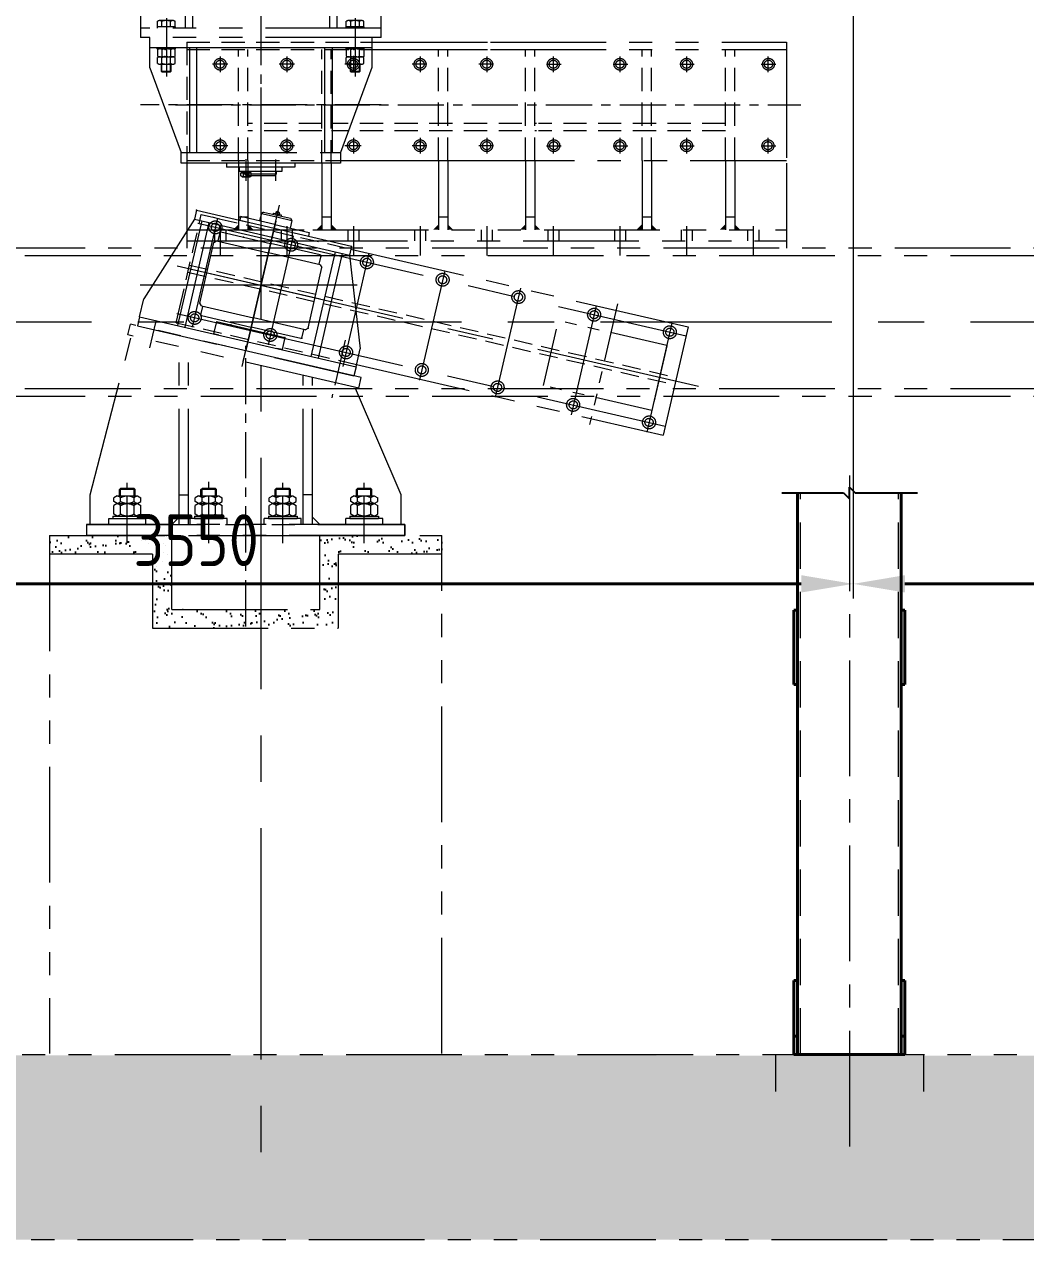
# Model space of a CAD drawing. Header units: millimetres. Extents: x 52110 to 400893, y -153728 to 31997.
# Drawn here: x 168348 to 171054, y -26852 to -23570 of the extents above; entities that cross this region are included whole.
import ezdxf
from ezdxf.lldxf.tags import DXFTag

# ---------------------------------------------------------------- set-up
doc = ezdxf.new("R2010")
doc.units = ezdxf.units.MM
doc.header["$LTSCALE"] = 500
for name, pattern in [('CENTER', [2, 1.25, -0.25, 0.25, -0.25]), ('DASHED', [0.75, 0.5, -0.25]), ('DASHED2', [0.375, 0.25, -0.125]), ('PHANTOM2', [1.25, 0.625, -0.125, 0.125, -0.125, 0.125, -0.125])]:
    doc.linetypes.add(name, pattern=pattern)
for name, color, linetype in [('1', 3, 'Continuous'), ('4', 4, 'PHANTOM'), ('4虚线层', 6, 'DASHED'), ('X1', 4, 'Continuous')]:
    doc.layers.add(name, color=color, linetype=linetype)
for name, color, linetype, lineweight in [('2D', 4, 'PHANTOM2', 20), ('POU', 4, 'Continuous', 20), ('SHI', 7, 'Continuous', 40), ('WEN', 3, 'Continuous', 20), ('XU', 6, 'DASHED2', 20), ('ZHONG', 1, 'CENTER', 20)]:
    doc.layers.add(name, color=color, linetype=linetype, lineweight=lineweight)
doc.styles.add('GB', font='gbenor.shx', dxfattribs={"bigfont": 'gbcbig.shx'})
tags = doc.linetypes.add('PHANTOM', pattern=[2.5, 1.25, -0.25, 0.25, -0.25, 0.25, -0.25]).pattern_tags.tags
tags[14:15] = [DXFTag(74, 4), DXFTag(75, 0), DXFTag(340, '0'), DXFTag(46, 1.0), DXFTag(50, 0.0), DXFTag(44, 0.0), DXFTag(45, 0.0)]
tags[12:13] = [DXFTag(74, 4), DXFTag(75, 0), DXFTag(340, '0'), DXFTag(46, 1.0), DXFTag(50, 0.0), DXFTag(44, 0.0), DXFTag(45, 0.0)]
tags[10:11] = [DXFTag(74, 4), DXFTag(75, 0), DXFTag(340, '0'), DXFTag(46, 1.0), DXFTag(50, 0.0), DXFTag(44, 0.0), DXFTag(45, 0.0)]
tags[8:9] = [DXFTag(74, 4), DXFTag(75, 0), DXFTag(340, '0'), DXFTag(46, 1.0), DXFTag(50, 0.0), DXFTag(44, 0.0), DXFTag(45, 0.0)]
tags[6:7] = [DXFTag(74, 4), DXFTag(75, 0), DXFTag(340, '0'), DXFTag(46, 1.0), DXFTag(50, 0.0), DXFTag(44, 0.0), DXFTag(45, 0.0)]
tags[4:5] = [DXFTag(74, 4), DXFTag(75, 0), DXFTag(340, '0'), DXFTag(46, 1.0), DXFTag(50, 0.0), DXFTag(44, 0.0), DXFTag(45, 0.0)]
doc.dimstyles.new('ISO-25$0', dxfattribs={"dimscale": 40, "dimtxt": 3.5, "dimasz": 3.5, "dimexe": 1, "dimexo": 0.2, "dimgap": 1.2, "dimtad": 1, "dimtoh": 1, "dimdec": 1, "dimzin": 9, "dimdsep": 46, "dimtxsty": 'GB', "dimcen": 0, "dimclrd": 3, "dimclre": 3, "dimclrt": 256, "dimadec": 0, "dimazin": 2, "dimtfac": 1, "dimtdec": 1, "dimtix": 1, "dimtmove": 0, "dimatfit": 3, "dimldrblk": 'DOTSMALL', "dimfxl": 0, "dimlwd": -1, "dimlwe": 20, "dimarcsym": 0})

# ---------------------------------------------------------------- blocks, each defined once
blk = doc.blocks.new('*D946')
at = {"color": 3, "linetype": 'ByBlock', "lineweight": 20}
for p, q in [((219793.7, 74429.3), (219793.7, 72656.2)), ((216243.7, 74149.1), (216243.7, 72656.2))]:
    blk.add_line(p, q, dxfattribs=at)
at = {"color": 3, "linetype": 'ByBlock'}
blk.add_line((216383.7, 72696.2), (219653.7, 72696.2), dxfattribs=at)
at = {"color": 3}
for points in [[(216383.7, 72719.6), (216383.7, 72672.9), (216243.7, 72696.2)], [(219653.7, 72719.6), (219653.7, 72672.9), (219793.7, 72696.2)]]:
    blk.add_solid(points, dxfattribs=at)
at = {"layer": 'Defpoints', "color": 0}
for p in [(219793.7, 74437.3), (216243.7, 74157.1), (219793.7, 72696.2)]:
    blk.add_point(p, dxfattribs=at)
at = {"insert": (218018.7, 72814.2), "char_height": 140, "attachment_point": 5, "style": 'GB'}
blk.add_mtext('3550', dxfattribs=at)
blk = doc.blocks.new('_DotSmall')
at = {"color": 0, "linetype": 'ByBlock', "const_width": 0.5}
blk.add_lwpolyline([(-0.0625, 0, 1), (0.0625, 0, 1)], format="xyb", close=True, dxfattribs=at)
blk = doc.blocks.new('*D947')
at = {"color": 3, "linetype": 'ByBlock', "lineweight": 20}
for p, q in [((212693.7, 74429.3), (212693.7, 72656.2)), ((216243.7, 74429.3), (216243.7, 72656.2))]:
    blk.add_line(p, q, dxfattribs=at)
at = {"color": 3, "linetype": 'ByBlock'}
blk.add_line((212833.7, 72696.2), (216103.7, 72696.2), dxfattribs=at)
at = {"color": 3}
for points in [[(212833.7, 72719.6), (212833.7, 72672.9), (212693.7, 72696.2)], [(216103.7, 72719.6), (216103.7, 72672.9), (216243.7, 72696.2)]]:
    blk.add_solid(points, dxfattribs=at)
at = {"layer": 'Defpoints', "color": 0}
for p in [(212693.7, 74437.3), (216243.7, 74437.3), (216243.7, 72696.2)]:
    blk.add_point(p, dxfattribs=at)
at = {"insert": (214468.7, 72814.2), "char_height": 140, "attachment_point": 5, "style": 'GB'}
blk.add_mtext('3550', dxfattribs=at)
blk = doc.blocks.new('pppp')
at = {"layer": '2D'}
for p, q in [((185988.6, 76733.5), (186388.6, 76733.5)), ((185988.6, 76733.5), (185988.6, 76633.5)), ((186388.6, 76733.5), (186388.6, 76633.5))]:
    blk.add_line(p, q, dxfattribs=at)
at = {"layer": 'SHI'}
for p, q in [((186048.6, 76733.5), (186048.6, 78250.7)), ((186328.6, 76733.5), (186328.6, 78250.7)), ((186048.6, 77933.5), (186038.6, 77933.5)), ((186038.6, 77933.5), (186038.6, 77733.5)), ((186328.6, 77933.5), (186338.6, 77933.5)), ((186338.6, 77933.5), (186338.6, 77733.5)), ((186038.6, 77733.5), (186048.6, 77733.5)), ((186338.6, 77733.5), (186328.6, 77733.5)), ((186048.6, 76933.5), (186038.6, 76933.5)), ((186038.6, 76933.5), (186038.6, 76733.5)), ((186328.6, 76933.5), (186338.6, 76933.5)), ((186338.6, 76933.5), (186338.6, 76733.5)), ((186038.6, 76783.5), (186048.6, 76783.5)), ((186338.6, 76783.5), (186328.6, 76783.5)), ((186038.6, 76733.5), (186048.6, 76733.5)), ((186048.6, 76733.5), (186328.6, 76733.5)), ((186288.6, 76733.5), (186088.6, 76733.5)), ((186338.6, 76733.5), (186328.6, 76733.5))]:
    blk.add_line(p, q, dxfattribs=at)
at = {"layer": 'X1'}
for p, q in [((186188.6, 78234.3), (186188.6, 78266.5)), ((186188.6, 78266.5), (186204.5, 78250.7)), ((186005.8, 78250.7), (186172.2, 78250.7)), ((186172.2, 78250.7), (186188.6, 78234.3)), ((186204.5, 78250.7), (186372.2, 78250.7))]:
    blk.add_line(p, q, dxfattribs=at)
at = {"layer": 'XU'}
for p, q in [((186056.1, 76733.5), (186056.1, 78250.7)), ((186321.1, 76733.5), (186321.1, 78250.7))]:
    blk.add_line(p, q, dxfattribs=at)
at = {"layer": 'ZHONG', "ltscale": 0.5}
blk.add_line((186188.6, 78298), (186188.6, 76425), dxfattribs=at)
blk = doc.blocks.new('X34')
at = {"layer": '2D'}
for p, q in [((134893.1, -30403.4), (135516.7, -30259.4)), ((135523.4, -30288.6), (135516.7, -30259.4)), ((134899.8, -30432.6), (135523.4, -30288.6)), ((135211.6, -30360.6), (135191.4, -30272.9)), ((135624.9, -30720.4), (135513.8, -30291.9)), ((135359.9, -30800.4), (135359.9, -30327.2)), ((135384.9, -30800.4), (135384.9, -30321.4)), ((135049.9, -30800.4), (135049.9, -30398.2)), ((134784.9, -30720.4), (134909.4, -30430.4)), ((134899.8, -30432.6), (134893.1, -30403.4)), ((135024.9, -30800.4), (135024.9, -30403.9)), ((135049.9, -30800.4), (135049.9, -30418.7)), ((134784.9, -30800.4), (134784.9, -30720.4)), ((134857.6, -30723.1), (134848.5, -30728.3)), ((134912.2, -30723.1), (134857.6, -30723.1)), ((134866.8, -30703.1), (134863.9, -30706)), ((134863.9, -30723.1), (134863.9, -30706)), ((134863.9, -30706), (134905.9, -30706)), ((134866.8, -30723.1), (134866.8, -30703.1)), ((134866.8, -30703.1), (134902.9, -30703.1)), ((134902.9, -30723.1), (134902.9, -30703.1)), ((134905.9, -30706), (134902.9, -30703.1)), ((134905.9, -30723.1), (134905.9, -30706)), ((134912.2, -30723.1), (134921.3, -30728.3)), ((135024.9, -30720.4), (135049.9, -30720.4)), ((135049.9, -30800.4), (135049.9, -30720.4)), ((135077.6, -30723.1), (135068.5, -30728.3)), ((135132.2, -30723.1), (135077.6, -30723.1)), ((135086.8, -30703.1), (135083.9, -30706)), ((135083.9, -30723.1), (135083.9, -30706)), ((135083.9, -30706), (135125.9, -30706)), ((135086.8, -30723.1), (135086.8, -30703.1)), ((135086.8, -30703.1), (135122.9, -30703.1)), ((135122.9, -30723.1), (135122.9, -30703.1)), ((135125.9, -30706), (135122.9, -30703.1)), ((135125.9, -30723.1), (135125.9, -30706)), ((135132.2, -30723.1), (135141.3, -30728.3)), ((135277.6, -30723.1), (135268.5, -30728.3)), ((135332.2, -30723.1), (135277.6, -30723.1)), ((135286.8, -30703.1), (135283.9, -30706)), ((135283.9, -30723.1), (135283.9, -30706)), ((135283.9, -30706), (135325.9, -30706)), ((135286.8, -30723.1), (135286.8, -30703.1)), ((135286.8, -30703.1), (135322.9, -30703.1)), ((135322.9, -30723.1), (135322.9, -30703.1)), ((135325.9, -30706), (135322.9, -30703.1)), ((135325.9, -30723.1), (135325.9, -30706)), ((135332.2, -30723.1), (135341.3, -30728.3)), ((135384.9, -30720.4), (135359.9, -30720.4)), ((135359.9, -30800.4), (135359.9, -30720.4)), ((135497.6, -30723.1), (135488.5, -30728.3)), ((135552.2, -30723.1), (135497.6, -30723.1)), ((135506.8, -30703.1), (135503.9, -30706)), ((135503.9, -30723.1), (135503.9, -30706)), ((135503.9, -30706), (135545.9, -30706)), ((135506.8, -30723.1), (135506.8, -30703.1)), ((135506.8, -30703.1), (135542.9, -30703.1)), ((135542.9, -30723.1), (135542.9, -30703.1)), ((135545.9, -30706), (135542.9, -30703.1)), ((135545.9, -30723.1), (135545.9, -30706)), ((135552.2, -30723.1), (135561.3, -30728.3)), ((135624.9, -30800.4), (135624.9, -30720.4)), ((134848.5, -30738.8), (134848.5, -30728.3)), ((134857.6, -30744.1), (134848.5, -30738.8)), ((134857.6, -30744.1), (134848.5, -30749.3)), ((134848.5, -30772.8), (134848.5, -30749.3)), ((134912.2, -30744.1), (134857.6, -30744.1)), ((134912.2, -30744.1), (134857.6, -30744.1)), ((134866.7, -30738.8), (134866.7, -30728.3)), ((134866.7, -30772.8), (134866.7, -30749.3)), ((134903.1, -30738.8), (134903.1, -30728.3)), ((134903.1, -30772.8), (134903.1, -30749.3)), ((134912.2, -30744.1), (134921.3, -30738.8)), ((134912.2, -30744.1), (134921.3, -30749.3)), ((134921.3, -30738.8), (134921.3, -30728.3)), ((134921.3, -30772.8), (134921.3, -30749.3)), ((135068.5, -30738.8), (135068.5, -30728.3)), ((135077.6, -30744.1), (135068.5, -30738.8)), ((135077.6, -30744.1), (135068.5, -30749.3)), ((135068.5, -30772.8), (135068.5, -30749.3)), ((135132.2, -30744.1), (135077.6, -30744.1)), ((135132.2, -30744.1), (135077.6, -30744.1)), ((135086.7, -30738.8), (135086.7, -30728.3)), ((135086.7, -30772.8), (135086.7, -30749.3)), ((135123.1, -30738.8), (135123.1, -30728.3)), ((135123.1, -30772.8), (135123.1, -30749.3)), ((135132.2, -30744.1), (135141.3, -30738.8)), ((135132.2, -30744.1), (135141.3, -30749.3)), ((135141.3, -30738.8), (135141.3, -30728.3)), ((135141.3, -30772.8), (135141.3, -30749.3)), ((135268.5, -30738.8), (135268.5, -30728.3)), ((135277.6, -30744.1), (135268.5, -30738.8)), ((135277.6, -30744.1), (135268.5, -30749.3)), ((135268.5, -30772.8), (135268.5, -30749.3)), ((135332.2, -30744.1), (135277.6, -30744.1)), ((135332.2, -30744.1), (135277.6, -30744.1)), ((135286.7, -30738.8), (135286.7, -30728.3)), ((135286.7, -30772.8), (135286.7, -30749.3)), ((135323.1, -30738.8), (135323.1, -30728.3)), ((135323.1, -30772.8), (135323.1, -30749.3)), ((135332.2, -30744.1), (135341.3, -30738.8)), ((135332.2, -30744.1), (135341.3, -30749.3)), ((135341.3, -30738.8), (135341.3, -30728.3)), ((135341.3, -30772.8), (135341.3, -30749.3)), ((135488.5, -30738.8), (135488.5, -30728.3)), ((135497.6, -30744.1), (135488.5, -30738.8)), ((135497.6, -30744.1), (135488.5, -30749.3)), ((135488.5, -30772.8), (135488.5, -30749.3)), ((135552.2, -30744.1), (135497.6, -30744.1)), ((135552.2, -30744.1), (135497.6, -30744.1)), ((135506.7, -30738.8), (135506.7, -30728.3)), ((135506.7, -30772.8), (135506.7, -30749.3)), ((135543.1, -30738.8), (135543.1, -30728.3)), ((135543.1, -30772.8), (135543.1, -30749.3)), ((135552.2, -30744.1), (135561.3, -30738.8)), ((135552.2, -30744.1), (135561.3, -30749.3)), ((135561.3, -30738.8), (135561.3, -30728.3)), ((135561.3, -30772.8), (135561.3, -30749.3)), ((134834.9, -30784.4), (134934.9, -30784.4)), ((134834.9, -30800.4), (134834.9, -30784.4)), ((134923.7, -30778.1), (134846, -30778.1)), ((134846, -30778.1), (134846, -30784.4)), ((134923.7, -30784.4), (134846, -30784.4)), ((134857.6, -30778.1), (134848.5, -30772.8)), ((134912.2, -30778.1), (134857.6, -30778.1)), ((134912.2, -30778.1), (134921.3, -30772.8)), ((134923.7, -30778.1), (134923.7, -30784.4)), ((134934.9, -30800.4), (134934.9, -30784.4)), ((134934.9, -30800.4), (134934.9, -30784.4)), ((135004.9, -30800.4), (135024.9, -30780.4)), ((135054.9, -30800.4), (135054.9, -30784.4)), ((135054.9, -30784.4), (135154.9, -30784.4)), ((135143.7, -30778.1), (135066, -30778.1)), ((135066, -30778.1), (135066, -30784.4)), ((135143.7, -30784.4), (135066, -30784.4)), ((135077.6, -30778.1), (135068.5, -30772.8)), ((135132.2, -30778.1), (135077.6, -30778.1)), ((135132.2, -30778.1), (135141.3, -30772.8)), ((135143.7, -30778.1), (135143.7, -30784.4)), ((135154.9, -30800.4), (135154.9, -30784.4)), ((135254.9, -30800.4), (135254.9, -30784.4)), ((135254.9, -30784.4), (135354.9, -30784.4)), ((135343.7, -30778.1), (135266, -30778.1)), ((135266, -30778.1), (135266, -30784.4)), ((135343.7, -30784.4), (135266, -30784.4)), ((135277.6, -30778.1), (135268.5, -30772.8)), ((135332.2, -30778.1), (135277.6, -30778.1)), ((135332.2, -30778.1), (135341.3, -30772.8)), ((135343.7, -30778.1), (135343.7, -30784.4)), ((135354.9, -30800.4), (135354.9, -30784.4)), ((135404.9, -30800.4), (135384.9, -30780.4)), ((135574.9, -30784.4), (135474.9, -30784.4)), ((135474.9, -30800.4), (135474.9, -30784.4)), ((135563.7, -30778.1), (135486, -30778.1)), ((135486, -30778.1), (135486, -30784.4)), ((135563.7, -30784.4), (135486, -30784.4)), ((135497.6, -30778.1), (135488.5, -30772.8)), ((135552.2, -30778.1), (135497.6, -30778.1)), ((135552.2, -30778.1), (135561.3, -30772.8)), ((135563.7, -30778.1), (135563.7, -30784.4)), ((135574.9, -30800.4), (135574.9, -30784.4)), ((135634.9, -30800.4), (134774.9, -30800.4)), ((134774.9, -30800.4), (135634.9, -30800.4)), ((134774.9, -30800.4), (134774.9, -30830.4)), ((134774.9, -30800.4), (134784.9, -30800.4)), ((134774.9, -30830.4), (134774.9, -30800.4)), ((135634.9, -30800.4), (135624.9, -30800.4)), ((135634.9, -30800.4), (135634.9, -30830.4)), ((134774.9, -30830.4), (135634.9, -30830.4)), ((135298.4, -30830.4), (134774.9, -30830.4)), ((135004.9, -31030.4), (135004.9, -30830.4)), ((135204.9, -30830.4), (135160.6, -30830.4)), ((135404.9, -31030.4), (135404.9, -30830.4)), ((135404.9, -31030.4), (135004.9, -31030.4))]:
    blk.add_line(p, q, dxfattribs=at)
for centre, radius, start, end in [((134855.3, -30737.5), 14.6, 38.9393, 81.0607), ((134884.9, -30757.2), 34.1, 57.7958, 122.2042), ((134914.4, -30737.5), 14.6, 98.9393, 141.0607), ((135075.3, -30737.5), 14.6, 38.9393, 81.0607), ((135104.9, -30757.2), 34.1, 57.7958, 122.2042), ((135134.4, -30737.5), 14.6, 98.9393, 141.0607), ((135275.3, -30737.5), 14.6, 38.9393, 81.0607), ((135304.9, -30757.2), 34.1, 57.7958, 122.2042), ((135334.4, -30737.5), 14.6, 98.9393, 141.0607), ((135495.3, -30737.5), 14.6, 38.9393, 81.0607), ((135524.9, -30757.2), 34.1, 57.7958, 122.2042), ((135554.4, -30737.5), 14.6, 98.9393, 141.0607), ((134855.3, -30729.6), 14.6, 278.9393, 321.0607), ((134855.3, -30758.5), 14.6, 38.9393, 81.0607), ((134884.9, -30709.9), 34.1, 237.7958, 302.2042), ((134884.9, -30778.2), 34.1, 57.7958, 122.2042), ((134914.4, -30729.6), 14.6, 218.9393, 261.0607), ((134914.4, -30758.5), 14.6, 98.9393, 141.0607), ((135075.3, -30729.6), 14.6, 278.9393, 321.0607), ((135075.3, -30758.5), 14.6, 38.9393, 81.0607), ((135104.9, -30709.9), 34.1, 237.7958, 302.2042), ((135104.9, -30778.2), 34.1, 57.7958, 122.2042), ((135134.4, -30729.6), 14.6, 218.9393, 261.0607), ((135134.4, -30758.5), 14.6, 98.9393, 141.0607), ((135275.3, -30729.6), 14.6, 278.9393, 321.0607), ((135275.3, -30758.5), 14.6, 38.9393, 81.0607), ((135304.9, -30709.9), 34.1, 237.7958, 302.2042), ((135304.9, -30778.2), 34.1, 57.7958, 122.2042), ((135334.4, -30729.6), 14.6, 218.9393, 261.0607), ((135334.4, -30758.5), 14.6, 98.9393, 141.0607), ((135495.3, -30729.6), 14.6, 278.9393, 321.0607), ((135495.3, -30758.5), 14.6, 38.9393, 81.0607), ((135524.9, -30709.9), 34.1, 237.7958, 302.2042), ((135524.9, -30778.2), 34.1, 57.7958, 122.2042), ((135554.4, -30729.6), 14.6, 218.9393, 261.0607), ((135554.4, -30758.5), 14.6, 98.9393, 141.0607), ((134855.3, -30763.6), 14.6, 278.9393, 321.0607), ((134884.9, -30743.9), 34.1, 237.7958, 302.2042), ((134914.4, -30763.6), 14.6, 218.9393, 261.0607), ((135075.3, -30763.6), 14.6, 278.9393, 321.0607), ((135104.9, -30743.9), 34.1, 237.7958, 302.2042), ((135134.4, -30763.6), 14.6, 218.9393, 261.0607), ((135275.3, -30763.6), 14.6, 278.9393, 321.0607), ((135304.9, -30743.9), 34.1, 237.7958, 302.2042), ((135334.4, -30763.6), 14.6, 218.9393, 261.0607), ((135495.3, -30763.6), 14.6, 278.9393, 321.0607), ((135524.9, -30743.9), 34.1, 237.7958, 302.2042), ((135554.4, -30763.6), 14.6, 218.9393, 261.0607)]:
    blk.add_arc(centre, radius, start, end, dxfattribs=at)
blk.add_point((135374.9, -31030.4), dxfattribs=at)
at = {"layer": 'ZHONG', "ltscale": 0.2}
for p, q in [((135449, -30255.4), (135464.6, -30323.7)), ((134936.6, -30302.8), (134972.3, -30458.4)), ((135204.9, -31075.9), (135204.9, -30318)), ((134884.9, -30850.9), (134884.9, -30688.5)), ((135104.9, -30850.9), (135104.9, -30688.5)), ((135304.9, -30850.9), (135304.9, -30685.7)), ((135524.9, -30850.9), (135524.9, -30688.5))]:
    blk.add_line(p, q, dxfattribs=at)
blk = doc.blocks.new('X35')
at = {"layer": '2D'}
for p, q in [((135074.5, -28585.9), (134881.2, -28680.2)), ((135063.5, -28563.4), (134942.2, -28622.6)), ((135063.5, -28563.4), (135074.5, -28585.9)), ((135074.5, -28585.9), (135256.1, -28764.3)), ((134888.2, -28608.9), (134820.8, -28641.8)), ((134863.1, -28617.8), (134843.3, -28627.4)), ((134856.4, -28616.7), (134846.6, -28621.5)), ((134848, -28617.4), (134846.6, -28621.5)), ((134846.6, -28621.5), (134848.3, -28625)), ((134852.3, -28615.3), (134848, -28617.4)), ((134852.3, -28615.3), (134856.4, -28616.7)), ((134894.9, -28611.2), (134853.1, -28631.6)), ((134853.2, -28622.6), (134854.5, -28625.3)), ((134856.4, -28616.7), (134858.1, -28620.2)), ((134863.1, -28617.8), (134864.4, -28620.5)), ((134865.8, -28648.6), (134951.3, -28607)), ((134955.6, -28615.9), (134870.2, -28657.6)), ((134888.2, -28608.9), (134894.9, -28611.2)), ((134894.9, -28611.2), (134904.1, -28630)), ((134951.3, -28607), (134955.6, -28615.9)), ((135038.5, -28603.4), (135165.7, -28864.1)), ((135056.5, -28594.7), (135183.7, -28855.3)), ((134870.2, -28657.7), (134677.1, -28751.9)), ((134865.8, -28648.6), (134780.5, -28690.2)), ((134853.1, -28631.6), (134818.5, -28648.4)), ((134820.8, -28641.8), (134818.5, -28648.4)), ((134818.5, -28648.4), (134827.7, -28667.2)), ((134843.3, -28627.4), (134844.6, -28630.1)), ((135012.9, -28635.3), (134888.8, -28695.8)), ((135029.7, -28656), (134900.2, -28719.2)), ((135012.9, -28635.3), (135015.6, -28636.2)), ((135015.6, -28636.2), (135025.7, -28656.9)), ((135037.7, -28658.8), (135029.7, -28656)), ((135111.4, -28809.8), (135037.7, -28658.8)), ((134881.2, -28680.2), (134688, -28774.4)), ((134780.5, -28690.2), (134784.9, -28699.2)), ((134798.4, -28692.7), (134784.9, -28699.2)), ((134764.9, -28756.3), (134888.8, -28695.8)), ((134770.9, -28782.3), (134900.2, -28719.2)), ((134677.1, -28751.9), (134688, -28774.4)), ((134724, -28756.9), (134851.1, -29017.5)), ((134764.9, -28756.3), (134763.9, -28759)), ((134688, -28774.4), (134716.8, -29027.4)), ((134706, -28765.6), (134833.1, -29026.3)), ((134763.9, -28759), (134774, -28779.6)), ((134770.9, -28782.3), (134768.1, -28790.3)), ((134841.7, -28941.3), (134768.1, -28790.3)), ((135278, -28809.3), (135256.1, -28764.3)), ((135108.6, -28817.8), (134979.2, -28880.9)), ((135278, -28809.3), (135008.4, -28940.8)), ((135115.5, -28841.1), (135105.5, -28820.5)), ((135108.6, -28817.8), (135111.4, -28809.8)), ((135278, -28809.3), (135289, -28831.8)), ((135114.6, -28843.8), (134990.6, -28904.3)), ((135289, -28831.8), (135091.2, -28928.2)), ((135114.6, -28843.8), (135115.5, -28841.1)), ((134849.8, -28944.1), (134979.2, -28880.9)), ((135078.9, -28868.6), (134993.5, -28910.2)), ((135078.9, -28868.6), (135093.8, -28899.2)), ((134866.6, -28964.8), (134990.6, -28904.3)), ((134993.5, -28910.2), (134908.1, -28951.9)), ((135080.3, -28905.7), (135093.8, -28899.2)), ((135008.4, -28940.8), (134738.7, -29072.3)), ((134849.8, -28944.1), (134841.7, -28941.3)), ((134863.9, -28963.9), (134853.8, -28943.2)), ((134908.1, -28951.9), (134923, -28982.4)), ((134947.4, -28998.3), (135091.2, -28928.2)), ((134866.6, -28964.8), (134863.9, -28963.9)), ((134923, -28982.4), (134936.5, -28975.9)), ((134947.4, -28998.3), (134749.7, -29094.8)), ((134738.7, -29072.3), (134716.8, -29027.4)), ((134738.7, -29072.3), (134749.7, -29094.8))]:
    blk.add_line(p, q, dxfattribs=at)
at = {"layer": '2D', "color": 0, "linetype": 'ByBlock'}
for p in [(135063.5, -28563.4), (135015.6, -28636.2), (134677.6, -28752.9), (134764.7, -28760.5), (135111.4, -28809.8), (135042.9, -28886.1), (134841.7, -28941.3), (134908.1, -28951.9), (134944, -28934.3)]:
    blk.add_point(p, dxfattribs=at)
at = {"layer": '2D', "color": 7}
for p in [(135015.6, -28636.2), (134956.3, -28662.9), (134763.9, -28759), (135115.5, -28841.1), (135058, -28871.4), (134863.9, -28963.9)]:
    blk.add_point(p, dxfattribs=at)
at = {"layer": 'ZHONG'}
for p, q in [((135038.5, -29002.6), (134842.1, -28600.2)), ((135083.4, -28730), (134792.1, -28872))]:
    blk.add_line(p, q, dxfattribs=at)
blk = doc.blocks.new('斜轨')
at = {"layer": '2D'}
for p, q in [((102266.4, -87388.8), (103201.5, -87388.8)), ((103201.5, -87388.8), (103201.5, -87688.8)), ((102351.4, -87688.8), (103201.5, -87688.8))]:
    blk.add_line(p, q, dxfattribs=at)
at = {"layer": '2D', "color": 5, "linetype": 'PHANTOM2', "ltscale": 0.5}
for p, q in [((103001.5, -87370.8), (103001.5, -87705.7)), ((102856.5, -87631), (102856.5, -87451)), ((103156.5, -87451), (102856.5, -87451)), ((103157, -87451), (103157, -87631)), ((103156.5, -87631), (102856.5, -87631))]:
    blk.add_line(p, q, dxfattribs=at)
at = {"layer": '2D'}
for centre, radius in [((102316.5, -87413.8), 17.5), ((102316.5, -87413.8), 11), ((102526.5, -87413.8), 17.5), ((102526.5, -87413.8), 11), ((102736.5, -87413.5), 17.5), ((102736.5, -87413.5), 11), ((102946.5, -87413.8), 17.5), ((102946.5, -87413.8), 11), ((103156.5, -87413.8), 17.5), ((103156.5, -87413.8), 11), ((102526.5, -87663.8), 17.5), ((102526.5, -87663.8), 11), ((102736.5, -87663.8), 17.5), ((102736.5, -87663.8), 11), ((102946, -87663.8), 17.5), ((102946.5, -87663.8), 11), ((103156.5, -87663.8), 17.5), ((103156.5, -87663.8), 11)]:
    blk.add_circle(centre, radius, dxfattribs=at)
at = {"layer": '2D', "color": 0, "linetype": 'ByBlock'}
blk.add_point((102526.5, -87690), dxfattribs=at)
blk.add_point((102526.5, -87690), dxfattribs=at)
at = {"layer": 'ZHONG', "color": 4, "linetype": 'DASHED'}
for p, q in [((101851.5, -87388.8), (101880.2, -87388.8)), ((101880.6, -87388.8), (101901.9, -87388.8)), ((101851.5, -87688.8), (101851.5, -87645.2))]:
    blk.add_line(p, q, dxfattribs=at)
at = {"layer": 'ZHONG', "color": 4, "linetype": 'DASHED', "ltscale": 0.2}
for p, q in [((101851.5, -87489.2), (101851.5, -87388.8)), ((101901.4, -87388.8), (102266.4, -87388.8)), ((101851.5, -87645.2), (101851.5, -87490.1)), ((101851.5, -87528.8), (103201.5, -87528.8)), ((101851.5, -87548.8), (103201.5, -87548.8)), ((101851.5, -87688.8), (102351.4, -87688.8))]:
    blk.add_line(p, q, dxfattribs=at)
at = {"layer": 'ZHONG', "linetype": 'CENTER'}
for p, q in [((101896.5, -87388.8), (101896.5, -87691)), ((102051.5, -87361.3), (102051.5, -87719.2)), ((102106.5, -87388.8), (102106.5, -87691)), ((102316.5, -87388.8), (102316.5, -87702.6)), ((102526.5, -87388.8), (102526.5, -87691)), ((102736.5, -87388.8), (102736.5, -87691)), ((102946.5, -87388.8), (102946.5, -87691)), ((103156.5, -87388.8), (103156.5, -87691)), ((101847.4, -87413.8), (103201.5, -87413.8)), ((101819.6, -87538.8), (103264.5, -87538.8)), ((101847.6, -87663.8), (103201.5, -87663.8))]:
    blk.add_line(p, q, dxfattribs=at)
at = {"layer": 'ZHONG', "color": 4, "linetype": 'DASHED'}
for centre, radius in [((101896.5, -87413.9), 17.5), ((101896.5, -87413.9), 11), ((102106.5, -87413.8), 17.5), ((102106.5, -87413.8), 11), ((101897, -87664.8), 17.5), ((101897, -87664.8), 11), ((102106.5, -87663.8), 17.5), ((102106.5, -87663.8), 11), ((102316.5, -87663.8), 17.5), ((102316.5, -87663.8), 11)]:
    blk.add_circle(centre, radius, dxfattribs=at)
blk = doc.blocks.new('x18')
at = {"layer": '2D'}
for p, q in [((74234.4, 66130.8), (74227.9, 66127)), ((74227.9, 66127), (74227.9, 66119.5)), ((74234.4, 66115.8), (74227.9, 66119.5)), ((74273.3, 66130.8), (74234.4, 66130.8)), ((74241, 66140.8), (74238.9, 66138.7)), ((74238.9, 66130.8), (74238.9, 66138.7)), ((74238.9, 66138.7), (74268.9, 66138.7)), ((74240.9, 66127), (74240.9, 66119.5)), ((74241, 66130.8), (74241, 66140.8)), ((74241, 66140.8), (74266.8, 66140.8)), ((74268.9, 66138.7), (74266.8, 66140.8)), ((74266.8, 66130.8), (74266.8, 66140.8)), ((74266.8, 66127), (74266.8, 66119.5)), ((74268.9, 66130.8), (74268.9, 66138.7)), ((74273.3, 66130.8), (74279.8, 66127)), ((74273.3, 66115.8), (74279.8, 66119.5)), ((74279.8, 66127), (74279.8, 66119.5)), ((74764.4, 66130.8), (74757.9, 66127)), ((74757.9, 66127), (74757.9, 66119.5)), ((74764.4, 66115.8), (74757.9, 66119.5)), ((74764.4, 66130.8), (74803.3, 66130.8)), ((74768.9, 66138.7), (74771, 66140.8)), ((74768.9, 66130.8), (74768.9, 66138.7)), ((74798.9, 66138.7), (74768.9, 66138.7)), ((74770.9, 66127), (74770.9, 66119.5)), ((74771, 66130.8), (74771, 66140.8)), ((74796.8, 66140.8), (74771, 66140.8)), ((74796.8, 66130.8), (74796.8, 66140.8)), ((74796.8, 66140.8), (74798.9, 66138.7)), ((74796.8, 66127), (74796.8, 66119.5)), ((74798.9, 66130.8), (74798.9, 66138.7)), ((74803.3, 66130.8), (74809.8, 66127)), ((74803.3, 66115.8), (74809.8, 66119.5)), ((74809.8, 66127), (74809.8, 66119.5)), ((74226.1, 66090.2), (74281.6, 66090.2)), ((74226.1, 66090.2), (74226.1, 66085.7)), ((74226.1, 66085.7), (74281.6, 66085.7)), ((74234.4, 66115.8), (74227.9, 66112)), ((74227.9, 66112), (74227.9, 66093.9)), ((74234.4, 66090.2), (74227.9, 66093.9)), ((74273.3, 66115.8), (74234.4, 66115.8)), ((74273.3, 66115.8), (74234.4, 66115.8)), ((74273.3, 66090.2), (74234.4, 66090.2)), ((74240.9, 66112), (74240.9, 66093.9)), ((74266.8, 66112), (74266.8, 66093.9)), ((74273.3, 66115.8), (74279.8, 66112)), ((74273.3, 66090.2), (74279.8, 66093.9)), ((74279.8, 66112), (74279.8, 66093.9)), ((74281.6, 66090.2), (74281.6, 66085.7)), ((74811.6, 66090.2), (74756.1, 66090.2)), ((74756.1, 66090.2), (74756.1, 66085.7)), ((74811.6, 66085.7), (74756.1, 66085.7)), ((74764.4, 66115.8), (74757.9, 66112)), ((74757.9, 66112), (74757.9, 66093.9)), ((74764.4, 66090.2), (74757.9, 66093.9)), ((74764.4, 66115.8), (74803.3, 66115.8)), ((74764.4, 66115.8), (74803.3, 66115.8)), ((74764.4, 66090.2), (74803.3, 66090.2)), ((74770.9, 66112), (74770.9, 66093.9)), ((74796.8, 66112), (74796.8, 66093.9)), ((74803.3, 66115.8), (74809.8, 66112)), ((74803.3, 66090.2), (74809.8, 66093.9)), ((74809.8, 66112), (74809.8, 66093.9)), ((74811.6, 66090.2), (74811.6, 66085.7)), ((74843.9, 65854.7), (74843.9, 66060.7)), ((74843.9, 66030.7), (74193.9, 66030.7)), ((74843.9, 66005.7), (74193.9, 66005.7)), ((74227.9, 65990.1), (74227.9, 66005.1)), ((74234.4, 65986.3), (74227.9, 65990.1)), ((74240.9, 65990.1), (74240.9, 66005.1)), ((74266.8, 65990.1), (74266.8, 66005.1)), ((74273.3, 65986.3), (74279.8, 65990.1)), ((74279.8, 65990.1), (74279.8, 66005.1)), ((74313.9, 66005.7), (74313.9, 65879.8)), ((74333.9, 66005.7), (74333.9, 65879.8)), ((74703.9, 66005.7), (74703.9, 65879.8)), ((74723.9, 66005.7), (74723.9, 65879.8)), ((74757.9, 65990.1), (74757.9, 66005.1)), ((74764.4, 65986.3), (74757.9, 65990.1)), ((74770.9, 65990.1), (74770.9, 66005.1)), ((74796.8, 65990.1), (74796.8, 66005.1)), ((74803.3, 65986.3), (74809.8, 65990.1)), ((74809.8, 65990.1), (74809.8, 66005.1)), ((74234.4, 65986.3), (74273.3, 65986.3)), ((74803.3, 65986.3), (74764.4, 65986.3)), ((74239.6, 65883.7), (74239.6, 65898.7)), ((74281, 65900.7), (74245.5, 65900.7)), ((74251.5, 65883.7), (74251.5, 65898.7)), ((74275.1, 65883.7), (74275.1, 65898.7)), ((74287, 65883.7), (74287, 65898.7)), ((74749.6, 65883.7), (74749.6, 65898.7)), ((74791, 65900.7), (74755.5, 65900.7)), ((74761.5, 65883.7), (74761.5, 65898.7)), ((74785.1, 65883.7), (74785.1, 65898.7)), ((74797, 65883.7), (74797, 65898.7)), ((74843.9, 65879.7), (74193.9, 65879.7)), ((74288.3, 65883.7), (74238.3, 65883.7)), ((74238.3, 65883.7), (74238.3, 65879.7)), ((74288.3, 65879.7), (74288.3, 65883.7)), ((74748.3, 65883.7), (74748.3, 65879.7)), ((74798.3, 65883.7), (74748.3, 65883.7)), ((74798.3, 65879.7), (74798.3, 65883.7)), ((74843.9, 65854.7), (74193.9, 65854.7)), ((74218.9, 65823.7), (74218.9, 65854.7)), ((74218.9, 65773.1), (74218.9, 65823.7)), ((74238.2, 65828.3), (74238.2, 65824.3)), ((74288.2, 65824.3), (74238.2, 65824.3)), ((74288.2, 65824.3), (74288.2, 65828.3)), ((74346.1, 65544.7), (74346.1, 65828.3)), ((74691.2, 65544.7), (74691.2, 65828.3)), ((74711.2, 65828.3), (74711.2, 65544.7)), ((74721.7, 65828.3), (74818.9, 65828.3)), ((74748.2, 65828.3), (74748.2, 65824.3)), ((74798.2, 65824.3), (74748.2, 65824.3)), ((74798.2, 65824.3), (74798.2, 65828.3)), ((74818.9, 65854.7), (74818.9, 65773.7)), ((74239.6, 65784.9), (74239.6, 65800.6)), ((74240.2, 65804.3), (74240.2, 65822.3)), ((74246.1, 65802.7), (74281.6, 65802.7)), ((74251.4, 65784.9), (74251.4, 65802.9)), ((74252, 65804.3), (74252, 65822.3)), ((74275.1, 65784.9), (74275.1, 65802.9)), ((74275.7, 65804.3), (74275.7, 65822.3)), ((74286.9, 65784.9), (74286.9, 65800.6)), ((74287.5, 65804.3), (74287.5, 65822.3)), ((74749.6, 65784.9), (74749.6, 65800.6)), ((74750.2, 65804.3), (74750.2, 65822.3)), ((74756.1, 65802.7), (74791.6, 65802.7)), ((74761.4, 65784.9), (74761.4, 65802.9)), ((74762, 65804.3), (74762, 65822.3)), ((74785.1, 65784.9), (74785.1, 65802.9)), ((74785.7, 65804.3), (74785.7, 65822.3)), ((74796.9, 65784.9), (74796.9, 65800.6)), ((74797.5, 65804.3), (74797.5, 65822.3)), ((74218.9, 65773.1), (74303.6, 65544.7)), ((74245.5, 65782.9), (74281, 65782.9)), ((74249.7, 65782.9), (74249.7, 65763.7)), ((74249.7, 65782.9), (74249.7, 65763.7)), ((74249.7, 65763.7), (74276.7, 65763.7)), ((74249.7, 65763.7), (74251.6, 65761.9)), ((74249.7, 65763.7), (74251.6, 65761.9)), ((74251.6, 65761.9), (74251.6, 65782.9)), ((74251.6, 65761.9), (74251.6, 65782.9)), ((74251.6, 65761.9), (74274.9, 65761.9)), ((74274.9, 65761.9), (74274.9, 65782.9)), ((74274.9, 65761.9), (74276.7, 65763.7)), ((74276.7, 65763.7), (74276.7, 65782.9)), ((74818.6, 65773.7), (74733.6, 65544.7)), ((74755.5, 65782.9), (74791, 65782.9)), ((74759.7, 65782.9), (74759.7, 65763.7)), ((74759.7, 65782.9), (74759.7, 65763.7)), ((74759.7, 65763.7), (74786.7, 65763.7)), ((74759.7, 65763.7), (74761.6, 65761.9)), ((74759.7, 65763.7), (74761.6, 65761.9)), ((74761.6, 65761.9), (74761.6, 65782.9)), ((74761.6, 65761.9), (74761.6, 65782.9)), ((74761.6, 65761.9), (74784.9, 65761.9)), ((74784.9, 65761.9), (74784.9, 65782.9)), ((74784.9, 65761.9), (74786.7, 65763.7)), ((74786.7, 65763.7), (74786.7, 65782.9)), ((74303.6, 65544.7), (74733.6, 65544.7)), ((74303.6, 65515.1), (74303.6, 65544.7)), ((74733.6, 65544.7), (74733.6, 65515.1)), ((74518.6, 65515.1), (74303.6, 65515.1)), ((74426.4, 65515.1), (74426.4, 65505)), ((74610.4, 65505), (74426.4, 65505)), ((74460.6, 65505), (74460.6, 65493.1)), ((74733.6, 65515.1), (74518.6, 65515.1)), ((74575.6, 65505), (74575.6, 65493.1)), ((74610.4, 65515.1), (74610.4, 65505)), ((74610.4, 65514.7), (74610.4, 65514.7)), ((74575.6, 65493.1), (74460.6, 65493.1)), ((74464.6, 65489), (74492.3, 65489)), ((74464.6, 65481), (74464.6, 65489)), ((74468, 65479), (74464.6, 65481)), ((74466.2, 65493.1), (74490.6, 65493.1)), ((74466.2, 65493.1), (74466.2, 65489)), ((74466.2, 65489), (74490.6, 65489)), ((74468, 65479), (74488.8, 65479)), ((74471.5, 65481), (74471.5, 65489)), ((74476.1, 65493.1), (74478.4, 65489)), ((74478.4, 65493.1), (74480.8, 65489)), ((74485.3, 65481), (74485.3, 65489)), ((74488.8, 65479), (74492.3, 65481)), ((74490.6, 65493.1), (74490.6, 65489)), ((74492.3, 65481), (74492.3, 65489)), ((74492.3, 65486.7), (74560.6, 65486.7)), ((74492.3, 65486.7), (74560.6, 65486.7)), ((74555.6, 65481.7), (74492.3, 65481.7)), ((74555.6, 65481.7), (74492.3, 65481.7)), ((74560.6, 65486.7), (74555.6, 65481.7)), ((74560.6, 65486.7), (74555.6, 65481.7)), ((74560.6, 65486.7), (74560.6, 65493.1))]:
    blk.add_line(p, q, dxfattribs=at)
at = {"layer": '2D', "linetype": 'Continuous'}
for p, q in [((74193.9, 66060.7), (74193.9, 65854.7)), ((74218.9, 65828.3), (74721.7, 65828.3)), ((74326.1, 65828.3), (74326.1, 65544.7))]:
    blk.add_line(p, q, dxfattribs=at)
at = {"layer": '2D'}
for centre, radius, start, end in [((74232.7, 66120.5), 10.4, 38.9393, 81.0607), ((74232.7, 66126.1), 10.4, 278.9393, 321.0607), ((74253.9, 66106.4), 24.4, 57.7958, 122.2042), ((74253.9, 66140.2), 24.4, 237.7958, 302.2042), ((74275, 66120.5), 10.4, 98.9393, 141.0607), ((74275, 66126.1), 10.4, 218.9393, 261.0607), ((74762.7, 66120.5), 10.4, 38.9393, 81.0607), ((74762.7, 66126.1), 10.4, 278.9393, 321.0607), ((74783.9, 66106.4), 24.4, 57.7958, 122.2042), ((74783.9, 66140.2), 24.4, 237.7958, 302.2042), ((74805, 66120.5), 10.4, 98.9393, 141.0607), ((74805, 66126.1), 10.4, 218.9393, 261.0607), ((74232.7, 66105.5), 10.4, 38.9393, 81.0607), ((74232.7, 66100.5), 10.4, 278.9393, 321.0607), ((74253.9, 66091.4), 24.4, 57.7958, 122.2042), ((74253.9, 66114.6), 24.4, 237.7958, 302.2042), ((74275, 66105.5), 10.4, 98.9393, 141.0607), ((74275, 66100.5), 10.4, 218.9393, 261.0607), ((74762.7, 66105.5), 10.4, 38.9393, 81.0607), ((74762.7, 66100.5), 10.4, 278.9393, 321.0607), ((74783.9, 66091.4), 24.4, 57.7958, 122.2042), ((74783.9, 66114.6), 24.4, 237.7958, 302.2042), ((74805, 66105.5), 10.4, 98.9393, 141.0607), ((74805, 66100.5), 10.4, 218.9393, 261.0607), ((74232.7, 65996.6), 10.4, 278.9393, 321.0607), ((74253.9, 66010.7), 24.4, 237.7958, 302.2042), ((74275, 65996.6), 10.4, 218.9393, 261.0607), ((74762.7, 65996.6), 10.4, 278.9393, 321.0607), ((74783.9, 66010.7), 24.4, 237.7958, 302.2042), ((74805, 65996.6), 10.4, 218.9393, 261.0607), ((74245.5, 65891), 9.64, 52.1211, 127.8789), ((74263.3, 65865.2), 35.5, 70.5288, 109.4712), ((74281, 65891), 9.64, 52.1211, 127.8789), ((74755.5, 65891), 9.64, 52.1211, 127.8789), ((74773.3, 65865.2), 35.5, 70.5288, 109.4712), ((74791, 65891), 9.64, 52.1211, 127.8789), ((74246.1, 65814.7), 9.64, 52.1211, 127.8789), ((74263.9, 65788.8), 35.5, 70.5288, 109.4712), ((74281.6, 65814.7), 9.64, 52.1211, 127.8789), ((74756.1, 65814.7), 9.64, 52.1211, 127.8789), ((74773.9, 65788.8), 35.5, 70.5288, 109.4712), ((74791.6, 65814.7), 9.64, 52.1211, 127.8789), ((74245.5, 65793), 9.64, 52.1211, 127.8789), ((74246.1, 65811.9), 9.64, 232.1211, 307.8789), ((74246.1, 65811.9), 9.64, 232.1211, 307.8789), ((74263.2, 65767.1), 35.5, 70.5288, 109.4712), ((74263.9, 65837.8), 35.5, 250.5288, 289.4712), ((74281, 65793), 9.64, 52.1211, 127.8789), ((74281.6, 65811.9), 9.64, 232.1211, 307.8789), ((74755.5, 65793), 9.64, 52.1211, 127.8789), ((74756.1, 65811.9), 9.64, 232.1211, 307.8789), ((74756.1, 65811.9), 9.64, 232.1211, 307.8789), ((74773.2, 65767.1), 35.5, 70.5288, 109.4712), ((74773.9, 65837.8), 35.5, 250.5288, 289.4712), ((74791, 65793), 9.64, 52.1211, 127.8789), ((74791.6, 65811.9), 9.64, 232.1211, 307.8789), ((74245.5, 65792.5), 9.64, 232.1211, 307.8789), ((74245.5, 65792.5), 9.64, 232.1211, 307.8789), ((74263.2, 65818.4), 35.5, 250.5288, 289.4712), ((74281, 65792.5), 9.64, 232.1211, 307.8789), ((74755.5, 65792.5), 9.64, 232.1211, 307.8789), ((74755.5, 65792.5), 9.64, 232.1211, 307.8789), ((74773.2, 65818.4), 35.5, 250.5288, 289.4712), ((74791, 65792.5), 9.64, 232.1211, 307.8789), ((74466.7, 65485.3), 6.48, 282.0237, 317.9763), ((74478.4, 65492), 13, 237.7958, 302.2042), ((74490.2, 65485.3), 6.48, 222.0237, 257.9763)]:
    blk.add_arc(centre, radius, start, end, dxfattribs=at)
at = {"layer": '2D', "color": 0, "linetype": 'ByBlock'}
for p in [(74260, 65822.8), (74770, 65822.8), (74259.4, 65803.4), (74769.4, 65803.4), (74518.4, 65493.2), (74518.4, 65493.2)]:
    blk.add_point(p, dxfattribs=at)
at = {"layer": '4虚线层'}
blk.add_line((74475.6, 65493.1), (74475.6, 65486.7), dxfattribs=at)
at = {"layer": '4虚线层', "ltscale": 0.05}
for p, q in [((74475.6, 65486.7), (74492.3, 65486.7)), ((74480.6, 65481.7), (74475.6, 65486.7)), ((74492.3, 65481.7), (74480.6, 65481.7))]:
    blk.add_line(p, q, dxfattribs=at)
at = {"layer": 'ZHONG', "linetype": 'CENTER'}
for p, q in [((74253.9, 66174.7), (74253.9, 65966.2)), ((74783.9, 66174.7), (74783.9, 65966.2)), ((74253.9, 66076.1), (74253.9, 65979.8)), ((74783.9, 66076.1), (74783.9, 65979.8)), ((74263.9, 65907.1), (74263.9, 65749.3)), ((74773.9, 65907.1), (74773.9, 65749.3)), ((74478.4, 65526.5), (74478.4, 65468.2)), ((74558.4, 65525.2), (74558.4, 65467.5))]:
    blk.add_line(p, q, dxfattribs=at)
at = {"layer": 'ZHONG'}
for p, q in [((74253.9, 66094.7), (74253.9, 66081.2)), ((74783.9, 66094.7), (74783.9, 66081.2)), ((74478.4, 65496.1), (74478.4, 65486))]:
    blk.add_line(p, q, dxfattribs=at)
at = {"layer": 'ZHONG', "linetype": 'CENTER', "ltscale": 0.2}
for p, q in [((74518.9, 66105.1), (74518.9, 65285.7)), ((74843.9, 65672.7), (74193.9, 65672.7))]:
    blk.add_line(p, q, dxfattribs=at)
blk = doc.blocks.new('ASM_SAL2')
at = {"color": 0}
blk.add_solid([(-1, 0), (0, 0), (0, 1)], dxfattribs=at)
blk = doc.blocks.new('侧轨')
at = {"layer": '2D'}
for p, q in [((102415.8, -86576.2), (102735.8, -86576.2)), ((102415.8, -86596.2), (102735.8, -86596.2)), ((102735.8, -86576.2), (103535.8, -86576.2)), ((102735.8, -86596.2), (103535.8, -86596.2)), ((103535.8, -86576.2), (103535.8, -86903.8)), ((102055.8, -86896.2), (102055.8, -87083.2)), ((102080.8, -86896.2), (102080.8, -87083.2)), ((102350.6, -86896.2), (102650.6, -86896.2)), ((102595.8, -86896.2), (102595.8, -87083.2)), ((102620.8, -86896.2), (102620.8, -87083.2)), ((102650.6, -86896.2), (103535.8, -86896.2)), ((102830.8, -86896.2), (102830.8, -87083.2)), ((102855.8, -86896.2), (102855.8, -87083.2)), ((103145.8, -86896.2), (103145.8, -87083.2)), ((103170.8, -86896.2), (103170.8, -87083.2)), ((103370.8, -86896.2), (103370.8, -87083.2)), ((103395.8, -86896.2), (103395.8, -87083.2)), ((101915.8, -86903.8), (101915.8, -87091.2)), ((102280.8, -86903.8), (102280.8, -87039.2)), ((102305.8, -86903.8), (102305.8, -87040.5)), ((103535.8, -86903.8), (103535.8, -87133.2)), ((102055.8, -87048.2), (102080.8, -87048.2)), ((102280.8, -87039.2), (102280.8, -87083.2)), ((102280.8, -87048.2), (102305.8, -87048.2)), ((102305.8, -87040.5), (102305.8, -87083.2)), ((102595.8, -87048.2), (102620.8, -87048.2)), ((102830.8, -87048.2), (102855.8, -87048.2)), ((103145.8, -87048.2), (103170.8, -87048.2)), ((103370.8, -87048.2), (103395.8, -87048.2)), ((101915.8, -87083.2), (101920.7, -87083.2)), ((101915.8, -87091.2), (101915.8, -87133.2)), ((101920.7, -87083.2), (102256, -87083.2)), ((102256, -87083.2), (103535.8, -87083.2)), ((102530.8, -87083.2), (102530.8, -87113.2)), ((102560.8, -87083.2), (102560.8, -87113.2)), ((101915.8, -87113.2), (101934.2, -87113.2)), ((101934.2, -87113.2), (102199.8, -87113.2)), ((102199.8, -87113.2), (103535.8, -87113.2))]:
    blk.add_line(p, q, dxfattribs=at)
for centre, radius in [((102545.8, -86636.2), 16), ((102545.8, -86636.2), 11), ((102725.8, -86636.2), 16), ((102725.8, -86636.2), 11), ((102905.8, -86636.2), 16), ((102905.8, -86636.2), 11), ((103085.8, -86636.2), 16), ((103085.8, -86636.2), 11), ((103265.8, -86636.2), 16), ((103265.8, -86636.2), 11), ((103487.1, -86636.2), 16), ((103487.1, -86636.2), 11), ((102365.8, -86856.2), 16), ((102365.8, -86856.2), 11), ((102545.8, -86856.2), 16), ((102545.8, -86856.2), 11), ((102725.8, -86856.2), 16), ((102725.8, -86856.2), 11), ((102907.1, -86856.2), 16), ((102907.1, -86856.2), 11), ((103085.8, -86856.2), 16), ((103085.8, -86856.2), 11), ((103265.8, -86856.2), 16), ((103265.8, -86856.2), 11), ((103485.8, -86856.2), 16), ((103485.8, -86856.2), 11)]:
    blk.add_circle(centre, radius, dxfattribs=at)
at = {"layer": 'XU', "color": 6, "linetype": 'DASHED2', "ltscale": 0.5}
for p, q in [((101915.8, -86576.2), (102415.8, -86576.2)), ((101915.8, -86576.2), (101915.8, -86903.8)), ((101915.8, -86596.2), (102415.8, -86596.2)), ((102055.8, -86896.2), (102055.8, -86596.2)), ((102080.8, -86896.2), (102080.8, -86596.2)), ((102280.8, -86903.8), (102280.8, -86596.2)), ((102305.8, -86903.8), (102305.8, -86596.2)), ((102595.8, -86896.2), (102595.8, -86596.2)), ((102620.8, -86896.2), (102620.8, -86596.2)), ((102830.8, -86896.2), (102830.8, -86596.2)), ((102855.8, -86896.2), (102855.8, -86596.2)), ((103145.8, -86896.2), (103145.8, -86596.2)), ((103170.8, -86896.2), (103170.8, -86596.2)), ((103370.8, -86896.2), (103370.8, -86596.2)), ((103395.8, -86896.2), (103395.8, -86596.2)), ((102280.8, -86796.2), (102080.8, -86796.2)), ((102820.8, -86796.2), (102306.3, -86796.2)), ((103370.8, -86796.2), (102865.8, -86796.2)), ((102280.8, -86816.2), (102080.8, -86816.2)), ((102820.8, -86816.2), (102306.3, -86816.2)), ((103370.8, -86816.2), (102865.8, -86816.2)), ((101915.8, -86896.2), (102350.6, -86896.2))]:
    blk.add_line(p, q, dxfattribs=at)
at = {"layer": 'XU', "color": 6, "linetype": 'DASHED'}
for p, q in [((102625.8, -86796.2), (102620.8, -86796.2)), ((102860.8, -86796.2), (102855.8, -86796.2)), ((102625.8, -86816.2), (102620.8, -86816.2)), ((102860.8, -86816.2), (102855.8, -86816.2))]:
    blk.add_line(p, q, dxfattribs=at)
at = {"layer": 'XU'}
for p, q in [((101990.8, -87083.2), (101990.8, -87113.2)), ((102020.8, -87083.2), (102020.8, -87113.2)), ((102170.8, -87083.2), (102170.8, -87113.2)), ((102200.8, -87083.2), (102200.8, -87113.2)), ((102350.8, -87083.2), (102350.8, -87113.2)), ((102380.8, -87083.2), (102380.8, -87113.2)), ((102710.8, -87083.2), (102710.8, -87113.2)), ((102740.8, -87083.2), (102740.8, -87113.2)), ((102890.8, -87083.2), (102890.8, -87113.2)), ((102920.8, -87083.2), (102920.8, -87113.2)), ((103070.8, -87083.2), (103070.8, -87113.2)), ((103100.8, -87083.2), (103100.8, -87113.2)), ((103250.8, -87083.2), (103250.8, -87113.2)), ((103280.8, -87083.2), (103280.8, -87113.2)), ((103430.8, -87083.2), (103430.8, -87113.2)), ((103460.8, -87083.2), (103460.8, -87113.2))]:
    blk.add_line(p, q, dxfattribs=at)
at = {"layer": 'XU', "color": 6, "linetype": 'DASHED'}
for centre, radius in [((102005.8, -86636.2), 16), ((102005.8, -86636.2), 11), ((102185.8, -86636.2), 16), ((102185.8, -86636.2), 11), ((102365.8, -86636.2), 16), ((102365.8, -86636.2), 11), ((102005.8, -86856.2), 16), ((102005.8, -86856.2), 11), ((102185.8, -86856.2), 16), ((102185.8, -86856.2), 11)]:
    blk.add_circle(centre, radius, dxfattribs=at)
at = {"layer": 'ZHONG'}
for p, q in [((102005.8, -86615.2), (102005.8, -86657.2)), ((102185.8, -86615.2), (102185.8, -86657.2)), ((102365.8, -86615.2), (102365.8, -86657.2)), ((102545.8, -86615.2), (102545.8, -86657.2)), ((102725.8, -86615.2), (102725.8, -86657.2)), ((102905.8, -86615.2), (102905.8, -86657.2)), ((103085.8, -86615.2), (103085.8, -86657.2)), ((103265.8, -86615.2), (103265.8, -86657.2)), ((103485.8, -86615.2), (103485.8, -86657.2)), ((102026.8, -86636.2), (101984.8, -86636.2)), ((102206.8, -86636.2), (102164.8, -86636.2)), ((102386.8, -86636.2), (102342.3, -86636.2)), ((102564.3, -86636.2), (102524.8, -86636.2)), ((102744.3, -86636.2), (102704.8, -86636.2)), ((102887.3, -86636.2), (102926.8, -86636.2)), ((103067.3, -86636.2), (103106.8, -86636.2)), ((103247.3, -86636.2), (103286.8, -86636.2)), ((103467.3, -86636.2), (103506.8, -86636.2)), ((102026.8, -86856.2), (101984.8, -86856.2)), ((102005.8, -86835.2), (102005.8, -86877.2)), ((102206.8, -86856.2), (102164.8, -86856.2)), ((102185.8, -86835.2), (102185.8, -86877.2)), ((102386.8, -86856.2), (102342.3, -86856.2)), ((102365.8, -86835.2), (102365.8, -86877.2)), ((102564.3, -86856.2), (102524.8, -86856.2)), ((102545.8, -86835.2), (102545.8, -86877.2)), ((102744.3, -86856.2), (102704.8, -86856.2)), ((102725.8, -86835.2), (102725.8, -86877.2)), ((102887.3, -86856.2), (102926.8, -86856.2)), ((102905.8, -86835.2), (102905.8, -86877.2)), ((103067.3, -86856.2), (103106.8, -86856.2)), ((103085.8, -86835.2), (103085.8, -86877.2)), ((103247.3, -86856.2), (103286.8, -86856.2)), ((103265.8, -86835.2), (103265.8, -86877.2)), ((103467.3, -86856.2), (103506.8, -86856.2)), ((103485.8, -86835.2), (103485.8, -86877.2)), ((102005.8, -87073.2), (102005.8, -87153.2)), ((102185.8, -87073.2), (102185.8, -87153.2)), ((102365.8, -87073.2), (102365.8, -87153.2)), ((102545.8, -87073.2), (102545.8, -87153.2)), ((102725.8, -87073.2), (102725.8, -87153.2)), ((102905.8, -87073.2), (102905.8, -87153.2)), ((103085.8, -87073.2), (103085.8, -87153.2)), ((103265.8, -87073.2), (103265.8, -87153.2)), ((103445.8, -87073.2), (103445.8, -87153.2))]:
    blk.add_line(p, q, dxfattribs=at)
at = {"layer": 'ZHONG', "ltscale": 0.2}
blk.add_line((101885.4, -86746.2), (103574.4, -86746.2), dxfattribs=at)
at = {"layer": '2D', "yscale": 15, "zscale": 15}
for p, xscale in [((102055.8, -87083.2), 15), ((102080.8, -87083.2), -15), ((102280.8, -87083.2), 15), ((102305.8, -87083.2), -15), ((102595.8, -87083.2), 15), ((102620.8, -87083.2), -15), ((102830.8, -87083.2), 15), ((102855.8, -87083.2), -15), ((103145.8, -87083.2), 15), ((103170.8, -87083.2), -15), ((103370.8, -87083.2), 15), ((103395.8, -87083.2), -15)]:
    blk.add_blockref('ASM_SAL2', p, dxfattribs=dict(at, xscale=xscale))
blk = doc.blocks.new('LDJXKJ')
at = {"layer": '4', "linetype": 'Continuous'}
h = blk.add_hatch(dxfattribs=at)
h.set_pattern_fill('AR-SAND', color=256, style=0)
h.set_pattern_definition([(37.5, (98071.643, 44595.226), (-1.60003, 48.941324), [0, -38.608, 0, -43.18, 0, -41.275]), (7.5, (98071.64, 44595.226), (44.95233, 71.68251), [0, -20.828, 0, -34.798, 0, -13.335]), (327.5, (98040.4, 44595.226), (79.09924, 0.14372), [0, -12.7, 0, -45.72, 0, -59.69]), (317.5, (98040.4, 44595.226), (76.35565, 22.29293), [0, -6.35, 0, -29.972, 0, -34.29])])
h.paths.add_polyline_path([(121663.7, 59417.8), (121333.7, 59417.8), (121333.7, 59367.8), (121611.6, 59367.8), (121611.6, 59167.8), (121904.6, 59167.8), (121904.6, 59217.8), (121663.7, 59217.8)])
h.paths.add_polyline_path([(122393.7, 59417.8), (122063.7, 59417.8), (122063.7, 59217.8), (121904.6, 59217.8), (121904.6, 59167.8), (122113, 59167.8), (122113, 59367.8), (122393.7, 59367.8)])
at = {"layer": '2D'}
for p, q in [((138304.6, 60193.7), (119704.6, 60193.7)), ((129704.8, 60173.7), (119704.6, 60173.7)), ((129704.8, 59813.7), (119704.6, 59813.7)), ((138304.6, 59793.7), (119704.6, 59793.7)), ((121333.7, 59417.8), (122393.7, 59417.8)), ((121333.7, 59417.8), (121333.7, 58018.7)), ((122393.7, 58018.7), (122393.7, 59417.8)), ((121611.6, 59367.8), (121333.7, 59367.8)), ((121611.6, 59367.8), (121611.6, 59167.8)), ((122393.7, 59367.8), (122113, 59367.8)), ((122113, 59367.8), (122113, 59167.8)), ((121611.6, 59167.8), (122113, 59167.8))]:
    blk.add_line(p, q, dxfattribs=at)
at = {"layer": 'ZHONG', "linetype": 'CENTER'}
for p, q in [((121904.6, 61627.6), (121904.6, 57735.8)), ((122164.3, 60093.7), (121578.7, 60093.7)), ((138446.7, 59993.7), (119580.6, 59993.7))]:
    blk.add_line(p, q, dxfattribs=at)
at = {"layer": '1', "ltscale": 0.2}
blk.add_blockref('x18', (47385.7, -5091.9), dxfattribs=at)
at = {"layer": 'WEN', "color": 2}
blk.add_blockref('侧轨', (19788.7, 147327), dxfattribs=at)
at = {"layer": 'WEN', "color": 7, "xscale": -1, "rotation": 13.00000000171263}
blk.add_blockref('X35', (246907.2, 118510.5), dxfattribs=at)
at = {"layer": 'WEN', "color": 2, "rotation": 346.9999999980998}
blk.add_blockref('斜轨', (42160.6, 168345.5), dxfattribs=at)
at = {"layer": 'WEN', "color": 7, "xscale": -1}
blk.add_blockref('X34', (257068.6, 90248.2), dxfattribs=at)
blk = doc.blocks.new('JC')
at = {"layer": 'POU'}
h = blk.add_hatch(dxfattribs=at)
h.set_pattern_fill('AR-CONC', color=256, scale=3, style=0)
h.set_pattern_definition([(50, (-3882, 71399.3), (546.554, -47.8173), [57.15, -628.65]), (355, (-3882, 71399.3), (-105.7285, 573.17), [45.72, -502.92]), (100.451, (-3836.44, 71395.3), (440.8275, 525.35), [48.57, -534.27]), (46.1842, (-3882, 71551.7), (813.2371, -126.127), [85.725, -942.975]), (96.6356, (-3814.2, 71541.2), (712.2127, 742.2767), [72.855, -801.405]), (351.184, (-3882, 71551.7), (712.214, 742.2754), [68.58, -754.38]), (21, (-3805.8, 71513.6), (454.8446, -306.7966), [57.15, -628.65]), (326, (-3805.8, 71513.6), (185.4061, 552.5639), [45.72, -502.92]), (71.4514, (-3767.9, 71488), (640.2495, 245.7686), [48.57, -534.27]), (37.5, (-3881.98, 71399.29), (9.2658, 253.66512), [0, -496.824, 0, -510.54, 0, -504.825]), (7.5, (-3881.98, 71399.3), (200.459, 300.54172), [0, -291.084, 0, -485.394, 0, -192.405]), (327.5, (-4051.9, 71399.29), (406.77179, -17.18623), [0, -190.5, 0, -594.36, 0, -788.67]), (317.5, (-4128.1, 71399.3), (444.38754, 76.2795), [0, -247.65, 0, -394.716, 0, -560.07])])
h.paths.add_polyline_path([(187627.9, 91609.2), (164362.5, 91614.9), (164362.5, 91116.1), (188127.9, 91116.1)])
at = {"layer": '2D'}
for p, q in [((162907.5, 91616.1), (188869.6, 91616.2)), ((189369.6, 91116.1), (162207.5, 91116.1))]:
    blk.add_line(p, q, dxfattribs=at)
blk = doc.blocks.new('sl')
for base, p1, p2, picture, middle in [((216243.72, 72696.24), (212693.72, 74437.31), (216243.72, 74437.31), '*D947', (214468.72, 72814.24)), ((219793.72, 72696.24), (216243.72, 74157.09), (219793.72, 74437.31), '*D946', (218018.72, 72814.24))]:
    dim = blk.add_linear_dim(base=base, p1=p1, p2=p2, dimstyle='ISO-25$0', override={"dimatfit": 0, "dimfxl": 1.8})
    dim.commit()
    dim.dimension.update_dxf_attribs({"geometry": picture, "text_midpoint": middle})

msp = doc.modelspace()

# ---------------------------------------------------------------- block references
at = {"layer": 'SHI'}
for name, p in [('sl', (-45656.31305, -97777.1464)), ('JC', (684.88765, -117968.59736)), ('LDJXKJ', (47082.84204, -84368.20279)), ('pppp', (-15611.218, -103085.96088))]:
    msp.add_blockref(name, p, dxfattribs=at)

doc.saveas('drawing.dxf')
